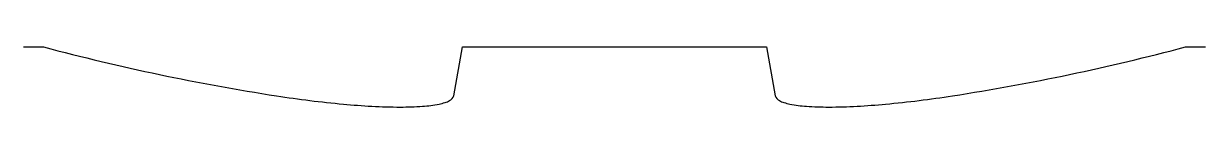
# Model space of a CAD drawing. Extents: x -425 to 6552, y -3049 to 3105.
# Drawn here: x 463.91 to 468.855, y -912.755 to -912.504 of the extents above; entities that cross this region are included whole.
import ezdxf

# ---------------------------------------------------------------- set-up
doc = ezdxf.new("R2010")
doc.units = 0
doc.layers.get('0').update_dxf_attribs({"linetype": 'CONTINUOUS'})

msp = doc.modelspace()

# ---------------------------------------------------------------- linework, layer by layer
at = {"color": 7, "linetype": 'CONTINUOUS'}
for p, q in [((463.9097, -912.5041), (463.9931, -912.5041)), ((465.7095, -912.7083), (465.7455, -912.5041)), ((465.7455, -912.5041), (467.0188, -912.5041)), ((467.0188, -912.5041), (467.0548, -912.7083)), ((468.7712, -912.5041), (468.8546, -912.5041))]:
    msp.add_line(p, q, dxfattribs=at)
for centre, start, end in [((466.381, -903.5324), 255.09536, 261.24511), ((466.3833, -903.5324), 278.75489, 284.90464)]:
    msp.add_arc(centre, 9.284, start, end, dxfattribs=at)
for points, knots in [([(464.9679, -912.7083), (465.0608, -912.7226), (465.2332, -912.7441), (465.4375, -912.757), (465.5714, -912.7535), (465.6339, -912.7468), (465.6718, -912.7371), (465.6939, -912.7286), (465.708, -912.717), (465.7095, -912.7083)], [0, 0, 0, 0, 0.372931, 0.689015, 0.811101, 0.903602, 0.938197, 0.965164, 1, 1, 1, 1]), ([(467.0548, -912.7083), (467.0563, -912.717), (467.0704, -912.7286), (467.0925, -912.7371), (467.1304, -912.7468), (467.1929, -912.7535), (467.3267, -912.757), (467.531, -912.7441), (467.7035, -912.7226), (467.7964, -912.7083)], [0, 0, 0, 0, 0.03483, 0.06179, 0.096375, 0.188851, 0.310911, 0.626984, 1, 1, 1, 1])]:
    msp.add_open_spline(points, degree=3, knots=knots, dxfattribs=at)

doc.saveas('drawing.dxf')
